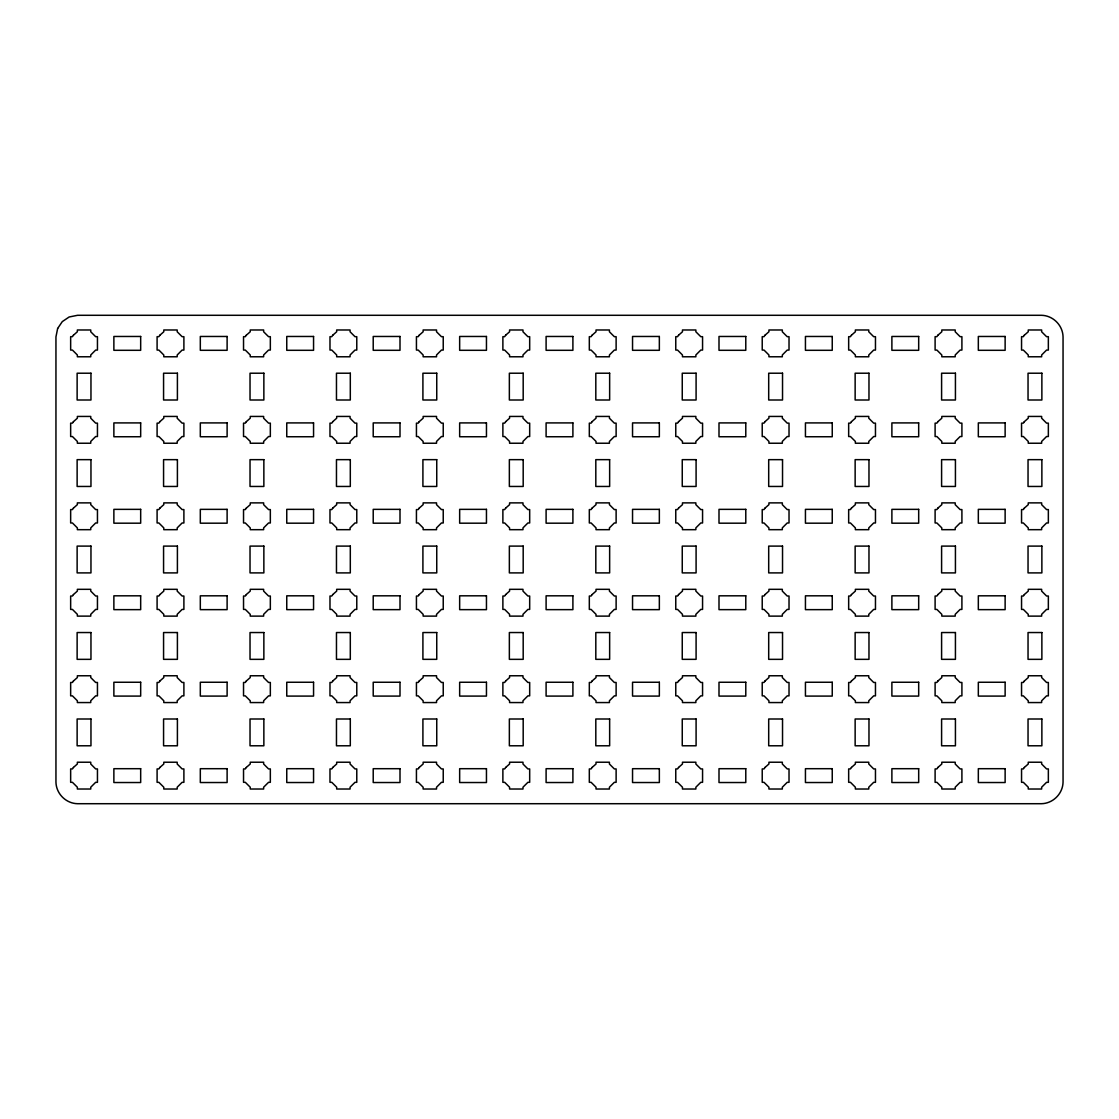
<?xml version="1.0" encoding="UTF-8"?>
<svg xmlns="http://www.w3.org/2000/svg" width="1119" height="1119" viewBox="0 0 1119 1119"><rect width="100%" height="100%" fill="white"/><g stroke="black" fill="none" stroke-linecap="round" stroke-linejoin="round"><path stroke-width="1.5" d="M57.642 328.482L55.95 336.903L55.95 782.097C56.174 793.721 65.937 803.484 77.561 803.708L1041.439 803.708C1053.063 803.484 1062.826 793.721 1063.05 782.097L1063.05 336.903C1062.826 325.279 1053.063 315.516 1041.439 315.292L77.561 315.292L69.154 316.985L62.286 321.615L57.642 328.482M73.42 335.224L72.441 336.679L70.651 336.679L70.651 350.079L72.441 350.079L77.351 354.989L77.351 356.779L90.751 356.779L90.751 354.989L95.647 350.079L97.451 350.079L97.451 336.679L95.647 336.679L90.751 331.783L90.751 329.979L77.351 329.979L77.351 331.783L73.42 335.224M73.42 421.667L72.441 423.136L70.651 423.136L70.651 436.536L72.441 436.536L77.351 441.432L77.351 443.236L90.751 443.236L90.751 441.432L95.647 436.536L97.451 436.536L97.451 423.136L95.647 423.136L90.751 418.226L90.751 416.436L77.351 416.436L77.351 418.226L73.42 421.667M159.863 335.224L158.884 336.679L157.094 336.679L157.094 350.079L158.884 350.079L163.794 354.989L163.794 356.779L177.194 356.779L177.194 354.989L182.103 350.079L183.894 350.079L183.894 336.679L182.103 336.679L177.194 331.783L177.194 329.979L163.794 329.979L163.794 331.783L159.863 335.224M73.42 508.124L72.441 509.579L70.651 509.579L70.651 522.979L72.441 522.979L77.351 527.888L77.351 529.679L90.751 529.679L90.751 527.888L95.647 522.979L97.451 522.979L97.451 509.579L95.647 509.579L90.751 504.669L90.751 502.879L77.351 502.879L77.351 504.669L73.42 508.124M159.863 421.667L158.884 423.136L157.094 423.136L157.094 436.536L158.884 436.536L163.794 441.432L163.794 443.236L177.194 443.236L177.194 441.432L182.103 436.536L183.894 436.536L183.894 423.136L182.103 423.136L177.194 418.226L177.194 416.436L163.794 416.436L163.794 418.226L159.863 421.667M246.306 335.224L245.327 336.679L243.536 336.679L243.536 350.079L245.327 350.079L250.236 354.989L250.236 356.779L263.636 356.779L263.636 354.989L268.546 350.079L270.336 350.079L270.336 336.679L268.546 336.679L263.636 331.783L263.636 329.979L250.236 329.979L250.236 331.783L246.306 335.224M73.42 594.567L72.441 596.021L70.651 596.021L70.651 609.421L72.441 609.421L77.351 614.331L77.351 616.121L90.751 616.121L90.751 614.331L95.647 609.421L97.451 609.421L97.451 596.021L95.647 596.021L90.751 591.112L90.751 589.321L77.351 589.321L77.351 591.112L73.42 594.567M159.863 508.124L158.884 509.579L157.094 509.579L157.094 522.979L158.884 522.979L163.794 527.888L163.794 529.679L177.194 529.679L177.194 527.888L182.103 522.979L183.894 522.979L183.894 509.579L182.103 509.579L177.194 504.669L177.194 502.879L163.794 502.879L163.794 504.669L159.863 508.124M246.306 421.667L245.327 423.136L243.536 423.136L243.536 436.536L245.327 436.536L250.236 441.432L250.236 443.236L263.636 443.236L263.636 441.432L268.546 436.536L270.336 436.536L270.336 423.136L268.546 423.136L263.636 418.226L263.636 416.436L250.236 416.436L250.236 418.226L246.306 421.667M73.42 681.009L72.441 682.464L70.651 682.464L70.651 695.864L72.441 695.864L77.351 700.774L77.351 702.564L90.751 702.564L90.751 700.774L95.647 695.864L97.451 695.864L97.451 682.464L95.647 682.464L90.751 677.568L90.751 675.764L77.351 675.764L77.351 677.568L73.42 681.009M332.749 335.224L331.783 336.679L329.979 336.679L329.979 350.079L331.783 350.079L336.679 354.989L336.679 356.779L350.079 356.779L350.079 354.989L354.989 350.079L356.779 350.079L356.779 336.679L354.989 336.679L350.079 331.783L350.079 329.979L336.679 329.979L336.679 331.783L332.749 335.224M159.863 594.567L158.884 596.021L157.094 596.021L157.094 609.421L158.884 609.421L163.794 614.331L163.794 616.121L177.194 616.121L177.194 614.331L182.103 609.421L183.894 609.421L183.894 596.021L182.103 596.021L177.194 591.112L177.194 589.321L163.794 589.321L163.794 591.112L159.863 594.567M246.306 508.124L245.327 509.579L243.536 509.579L243.536 522.979L245.327 522.979L250.236 527.888L250.236 529.679L263.636 529.679L263.636 527.888L268.546 522.979L270.336 522.979L270.336 509.579L268.546 509.579L263.636 504.669L263.636 502.879L250.236 502.879L250.236 504.669L246.306 508.124M73.42 767.452L72.441 768.921L70.651 768.921L70.651 782.321L72.441 782.321L77.351 787.216L77.351 789.021L90.751 789.021L90.751 787.216L95.647 782.321L97.451 782.321L97.451 768.921L95.647 768.921L90.751 764.011L90.751 762.221L77.351 762.221L77.351 764.011L73.42 767.452M332.749 421.667L331.783 423.136L329.979 423.136L329.979 436.536L331.783 436.536L336.679 441.432L336.679 443.236L350.079 443.236L350.079 441.432L354.989 436.536L356.779 436.536L356.779 423.136L354.989 423.136L350.079 418.226L350.079 416.436L336.679 416.436L336.679 418.226L332.749 421.667M159.863 681.009L158.884 682.464L157.094 682.464L157.094 695.864L158.884 695.864L163.794 700.774L163.794 702.564L177.194 702.564L177.194 700.774L182.103 695.864L183.894 695.864L183.894 682.464L182.103 682.464L177.194 677.568L177.194 675.764L163.794 675.764L163.794 677.568L159.863 681.009M419.205 335.224L418.226 336.679L416.436 336.679L416.436 350.079L418.226 350.079L423.136 354.989L423.136 356.779L436.536 356.779L436.536 354.989L441.432 350.079L443.236 350.079L443.236 336.679L441.432 336.679L436.536 331.783L436.536 329.979L423.136 329.979L423.136 331.783L419.205 335.224M246.306 594.567L245.327 596.021L243.536 596.021L243.536 609.421L245.327 609.421L250.236 614.331L250.236 616.121L263.636 616.121L263.636 614.331L268.546 609.421L270.336 609.421L270.336 596.021L268.546 596.021L263.636 591.112L263.636 589.321L250.236 589.321L250.236 591.112L246.306 594.567M332.749 508.124L331.783 509.579L329.979 509.579L329.979 522.979L331.783 522.979L336.679 527.888L336.679 529.679L350.079 529.679L350.079 527.888L354.989 522.979L356.779 522.979L356.779 509.579L354.989 509.579L350.079 504.669L350.079 502.879L336.679 502.879L336.679 504.669L332.749 508.124M159.863 767.452L158.884 768.921L157.094 768.921L157.094 782.321L158.884 782.321L163.794 787.216L163.794 789.021L177.194 789.021L177.194 787.216L182.103 782.321L183.894 782.321L183.894 768.921L182.103 768.921L177.194 764.011L177.194 762.221L163.794 762.221L163.794 764.011L159.863 767.452M419.205 421.667L418.226 423.136L416.436 423.136L416.436 436.536L418.226 436.536L423.136 441.432L423.136 443.236L436.536 443.236L436.536 441.432L441.432 436.536L443.236 436.536L443.236 423.136L441.432 423.136L436.536 418.226L436.536 416.436L423.136 416.436L423.136 418.226L419.205 421.667M246.306 681.009L245.327 682.464L243.536 682.464L243.536 695.864L245.327 695.864L250.236 700.774L250.236 702.564L263.636 702.564L263.636 700.774L268.546 695.864L270.336 695.864L270.336 682.464L268.546 682.464L263.636 677.568L263.636 675.764L250.236 675.764L250.236 677.568L246.306 681.009M505.648 335.224L504.669 336.679L502.879 336.679L502.879 350.079L504.669 350.079L509.579 354.989L509.579 356.779L522.979 356.779L522.979 354.989L527.888 350.079L529.679 350.079L529.679 336.679L527.888 336.679L522.979 331.783L522.979 329.979L509.579 329.979L509.579 331.783L505.648 335.224M332.749 594.567L331.783 596.021L329.979 596.021L329.979 609.421L331.783 609.421L336.679 614.331L336.679 616.121L350.079 616.121L350.079 614.331L354.989 609.421L356.779 609.421L356.779 596.021L354.989 596.021L350.079 591.112L350.079 589.321L336.679 589.321L336.679 591.112L332.749 594.567M419.205 508.124L418.226 509.579L416.436 509.579L416.436 522.979L418.226 522.979L423.136 527.888L423.136 529.679L436.536 529.679L436.536 527.888L441.432 522.979L443.236 522.979L443.236 509.579L441.432 509.579L436.536 504.669L436.536 502.879L423.136 502.879L423.136 504.669L419.205 508.124M246.306 767.452L245.327 768.921L243.536 768.921L243.536 782.321L245.327 782.321L250.236 787.216L250.236 789.021L263.636 789.021L263.636 787.216L268.546 782.321L270.336 782.321L270.336 768.921L268.546 768.921L263.636 764.011L263.636 762.221L250.236 762.221L250.236 764.011L246.306 767.452M505.648 421.667L504.669 423.136L502.879 423.136L502.879 436.536L504.669 436.536L509.579 441.432L509.579 443.236L522.979 443.236L522.979 441.432L527.888 436.536L529.679 436.536L529.679 423.136L527.888 423.136L522.979 418.226L522.979 416.436L509.579 416.436L509.579 418.226L505.648 421.667M332.749 681.009L331.783 682.464L329.979 682.464L329.979 695.864L331.783 695.864L336.679 700.774L336.679 702.564L350.079 702.564L350.079 700.774L354.989 695.864L356.779 695.864L356.779 682.464L354.989 682.464L350.079 677.568L350.079 675.764L336.679 675.764L336.679 677.568L332.749 681.009M592.091 335.224L591.112 336.679L589.321 336.679L589.321 350.079L591.112 350.079L596.021 354.989L596.021 356.779L609.421 356.779L609.421 354.989L614.331 350.079L616.121 350.079L616.121 336.679L614.331 336.679L609.421 331.783L609.421 329.979L596.021 329.979L596.021 331.783L592.091 335.224M419.205 594.567L418.226 596.021L416.436 596.021L416.436 609.421L418.226 609.421L423.136 614.331L423.136 616.121L436.536 616.121L436.536 614.331L441.432 609.421L443.236 609.421L443.236 596.021L441.432 596.021L436.536 591.112L436.536 589.321L423.136 589.321L423.136 591.112L419.205 594.567M505.648 508.124L504.669 509.579L502.879 509.579L502.879 522.979L504.669 522.979L509.579 527.888L509.579 529.679L522.979 529.679L522.979 527.888L527.888 522.979L529.679 522.979L529.679 509.579L527.888 509.579L522.979 504.669L522.979 502.879L509.579 502.879L509.579 504.669L505.648 508.124M332.749 767.452L331.783 768.921L329.979 768.921L329.979 782.321L331.783 782.321L336.679 787.216L336.679 789.021L350.079 789.021L350.079 787.216L354.989 782.321L356.779 782.321L356.779 768.921L354.989 768.921L350.079 764.011L350.079 762.221L336.679 762.221L336.679 764.011L332.749 767.452M592.091 421.667L591.112 423.136L589.321 423.136L589.321 436.536L591.112 436.536L596.021 441.432L596.021 443.236L609.421 443.236L609.421 441.432L614.331 436.536L616.121 436.536L616.121 423.136L614.331 423.136L609.421 418.226L609.421 416.436L596.021 416.436L596.021 418.226L592.091 421.667M419.205 681.009L418.226 682.464L416.436 682.464L416.436 695.864L418.226 695.864L423.136 700.774L423.136 702.564L436.536 702.564L436.536 700.774L441.432 695.864L443.236 695.864L443.236 682.464L441.432 682.464L436.536 677.568L436.536 675.764L423.136 675.764L423.136 677.568L419.205 681.009M678.548 335.224L677.568 336.679L675.764 336.679L675.764 350.079L677.568 350.079L682.464 354.989L682.464 356.779L695.864 356.779L695.864 354.989L700.774 350.079L702.564 350.079L702.564 336.679L700.774 336.679L695.864 331.783L695.864 329.979L682.464 329.979L682.464 331.783L678.548 335.224M505.648 594.567L504.669 596.021L502.879 596.021L502.879 609.421L504.669 609.421L509.579 614.331L509.579 616.121L522.979 616.121L522.979 614.331L527.888 609.421L529.679 609.421L529.679 596.021L527.888 596.021L522.979 591.112L522.979 589.321L509.579 589.321L509.579 591.112L505.648 594.567M592.091 508.124L591.112 509.579L589.321 509.579L589.321 522.979L591.112 522.979L596.021 527.888L596.021 529.679L609.421 529.679L609.421 527.888L614.331 522.979L616.121 522.979L616.121 509.579L614.331 509.579L609.421 504.669L609.421 502.879L596.021 502.879L596.021 504.669L592.091 508.124M419.205 767.452L418.226 768.921L416.436 768.921L416.436 782.321L418.226 782.321L423.136 787.216L423.136 789.021L436.536 789.021L436.536 787.216L441.432 782.321L443.236 782.321L443.236 768.921L441.432 768.921L436.536 764.011L436.536 762.221L423.136 762.221L423.136 764.011L419.205 767.452M678.548 421.667L677.568 423.136L675.764 423.136L675.764 436.536L677.568 436.536L682.464 441.432L682.464 443.236L695.864 443.236L695.864 441.432L700.774 436.536L702.564 436.536L702.564 423.136L700.774 423.136L695.864 418.226L695.864 416.436L682.464 416.436L682.464 418.226L678.548 421.667M505.648 681.009L504.669 682.464L502.879 682.464L502.879 695.864L504.669 695.864L509.579 700.774L509.579 702.564L522.979 702.564L522.979 700.774L527.888 695.864L529.679 695.864L529.679 682.464L527.888 682.464L522.979 677.568L522.979 675.764L509.579 675.764L509.579 677.568L505.648 681.009M764.99 335.224L764.011 336.679L762.221 336.679L762.221 350.079L764.011 350.079L768.921 354.989L768.921 356.779L782.321 356.779L782.321 354.989L787.216 350.079L789.021 350.079L789.021 336.679L787.216 336.679L782.321 331.783L782.321 329.979L768.921 329.979L768.921 331.783L764.99 335.224M592.091 594.567L591.112 596.021L589.321 596.021L589.321 609.421L591.112 609.421L596.021 614.331L596.021 616.121L609.421 616.121L609.421 614.331L614.331 609.421L616.121 609.421L616.121 596.021L614.331 596.021L609.421 591.112L609.421 589.321L596.021 589.321L596.021 591.112L592.091 594.567M678.548 508.124L677.568 509.579L675.764 509.579L675.764 522.979L677.568 522.979L682.464 527.888L682.464 529.679L695.864 529.679L695.864 527.888L700.774 522.979L702.564 522.979L702.564 509.579L700.774 509.579L695.864 504.669L695.864 502.879L682.464 502.879L682.464 504.669L678.548 508.124M505.648 767.452L504.669 768.921L502.879 768.921L502.879 782.321L504.669 782.321L509.579 787.216L509.579 789.021L522.979 789.021L522.979 787.216L527.888 782.321L529.679 782.321L529.679 768.921L527.888 768.921L522.979 764.011L522.979 762.221L509.579 762.221L509.579 764.011L505.648 767.452M764.99 421.667L764.011 423.136L762.221 423.136L762.221 436.536L764.011 436.536L768.921 441.432L768.921 443.236L782.321 443.236L782.321 441.432L787.216 436.536L789.021 436.536L789.021 423.136L787.216 423.136L782.321 418.226L782.321 416.436L768.921 416.436L768.921 418.226L764.99 421.667M592.091 681.009L591.112 682.464L589.321 682.464L589.321 695.864L591.112 695.864L596.021 700.774L596.021 702.564L609.421 702.564L609.421 700.774L614.331 695.864L616.121 695.864L616.121 682.464L614.331 682.464L609.421 677.568L609.421 675.764L596.021 675.764L596.021 677.568L592.091 681.009M851.433 335.224L850.454 336.679L848.664 336.679L848.664 350.079L850.454 350.079L855.364 354.989L855.364 356.779L868.764 356.779L868.764 354.989L873.673 350.079L875.464 350.079L875.464 336.679L873.673 336.679L868.764 331.783L868.764 329.979L855.364 329.979L855.364 331.783L851.433 335.224M678.548 594.567L677.568 596.021L675.764 596.021L675.764 609.421L677.568 609.421L682.464 614.331L682.464 616.121L695.864 616.121L695.864 614.331L700.774 609.421L702.564 609.421L702.564 596.021L700.774 596.021L695.864 591.112L695.864 589.321L682.464 589.321L682.464 591.112L678.548 594.567M764.99 508.124L764.011 509.579L762.221 509.579L762.221 522.979L764.011 522.979L768.921 527.888L768.921 529.679L782.321 529.679L782.321 527.888L787.216 522.979L789.021 522.979L789.021 509.579L787.216 509.579L782.321 504.669L782.321 502.879L768.921 502.879L768.921 504.669L764.99 508.124M592.091 767.452L591.112 768.921L589.321 768.921L589.321 782.321L591.112 782.321L596.021 787.216L596.021 789.021L609.421 789.021L609.421 787.216L614.331 782.321L616.121 782.321L616.121 768.921L614.331 768.921L609.421 764.011L609.421 762.221L596.021 762.221L596.021 764.011L592.091 767.452M851.433 421.667L850.454 423.136L848.664 423.136L848.664 436.536L850.454 436.536L855.364 441.432L855.364 443.236L868.764 443.236L868.764 441.432L873.673 436.536L875.464 436.536L875.464 423.136L873.673 423.136L868.764 418.226L868.764 416.436L855.364 416.436L855.364 418.226L851.433 421.667M678.548 681.009L677.568 682.464L675.764 682.464L675.764 695.864L677.568 695.864L682.464 700.774L682.464 702.564L695.864 702.564L695.864 700.774L700.774 695.864L702.564 695.864L702.564 682.464L700.774 682.464L695.864 677.568L695.864 675.764L682.464 675.764L682.464 677.568L678.548 681.009M937.876 335.224L936.897 336.679L935.106 336.679L935.106 350.079L936.897 350.079L941.806 354.989L941.806 356.779L955.206 356.779L955.206 354.989L960.116 350.079L961.906 350.079L961.906 336.679L960.116 336.679L955.206 331.783L955.206 329.979L941.806 329.979L941.806 331.783L937.876 335.224M764.99 594.567L764.011 596.021L762.221 596.021L762.221 609.421L764.011 609.421L768.921 614.331L768.921 616.121L782.321 616.121L782.321 614.331L787.216 609.421L789.021 609.421L789.021 596.021L787.216 596.021L782.321 591.112L782.321 589.321L768.921 589.321L768.921 591.112L764.99 594.567M851.433 508.124L850.454 509.579L848.664 509.579L848.664 522.979L850.454 522.979L855.364 527.888L855.364 529.679L868.764 529.679L868.764 527.888L873.673 522.979L875.464 522.979L875.464 509.579L873.673 509.579L868.764 504.669L868.764 502.879L855.364 502.879L855.364 504.669L851.433 508.124M678.548 767.452L677.568 768.921L675.764 768.921L675.764 782.321L677.568 782.321L682.464 787.216L682.464 789.021L695.864 789.021L695.864 787.216L700.774 782.321L702.564 782.321L702.564 768.921L700.774 768.921L695.864 764.011L695.864 762.221L682.464 762.221L682.464 764.011L678.548 767.452M937.876 421.667L936.897 423.136L935.106 423.136L935.106 436.536L936.897 436.536L941.806 441.432L941.806 443.236L955.206 443.236L955.206 441.432L960.116 436.536L961.906 436.536L961.906 423.136L960.116 423.136L955.206 418.226L955.206 416.436L941.806 416.436L941.806 418.226L937.876 421.667M764.99 681.009L764.011 682.464L762.221 682.464L762.221 695.864L764.011 695.864L768.921 700.774L768.921 702.564L782.321 702.564L782.321 700.774L787.216 695.864L789.021 695.864L789.021 682.464L787.216 682.464L782.321 677.568L782.321 675.764L768.921 675.764L768.921 677.568L764.99 681.009M1024.333 335.224L1023.353 336.679L1021.549 336.679L1021.549 350.079L1023.353 350.079L1028.249 354.989L1028.249 356.779L1041.649 356.779L1041.649 354.989L1046.559 350.079L1048.349 350.079L1048.349 336.679L1046.559 336.679L1041.649 331.783L1041.649 329.979L1028.249 329.979L1028.249 331.783L1024.333 335.224M851.433 594.567L850.454 596.021L848.664 596.021L848.664 609.421L850.454 609.421L855.364 614.331L855.364 616.121L868.764 616.121L868.764 614.331L873.673 609.421L875.464 609.421L875.464 596.021L873.673 596.021L868.764 591.112L868.764 589.321L855.364 589.321L855.364 591.112L851.433 594.567M937.876 508.124L936.897 509.579L935.106 509.579L935.106 522.979L936.897 522.979L941.806 527.888L941.806 529.679L955.206 529.679L955.206 527.888L960.116 522.979L961.906 522.979L961.906 509.579L960.116 509.579L955.206 504.669L955.206 502.879L941.806 502.879L941.806 504.669L937.876 508.124M764.99 767.452L764.011 768.921L762.221 768.921L762.221 782.321L764.011 782.321L768.921 787.216L768.921 789.021L782.321 789.021L782.321 787.216L787.216 782.321L789.021 782.321L789.021 768.921L787.216 768.921L782.321 764.011L782.321 762.221L768.921 762.221L768.921 764.011L764.99 767.452M1024.333 421.667L1023.353 423.136L1021.549 423.136L1021.549 436.536L1023.353 436.536L1028.249 441.432L1028.249 443.236L1041.649 443.236L1041.649 441.432L1046.559 436.536L1048.349 436.536L1048.349 423.136L1046.559 423.136L1041.649 418.226L1041.649 416.436L1028.249 416.436L1028.249 418.226L1024.333 421.667M851.433 681.009L850.454 682.464L848.664 682.464L848.664 695.864L850.454 695.864L855.364 700.774L855.364 702.564L868.764 702.564L868.764 700.774L873.673 695.864L875.464 695.864L875.464 682.464L873.673 682.464L868.764 677.568L868.764 675.764L855.364 675.764L855.364 677.568L851.433 681.009M937.876 594.567L936.897 596.021L935.106 596.021L935.106 609.421L936.897 609.421L941.806 614.331L941.806 616.121L955.206 616.121L955.206 614.331L960.116 609.421L961.906 609.421L961.906 596.021L960.116 596.021L955.206 591.112L955.206 589.321L941.806 589.321L941.806 591.112L937.876 594.567M1024.333 508.124L1023.353 509.579L1021.549 509.579L1021.549 522.979L1023.353 522.979L1028.249 527.888L1028.249 529.679L1041.649 529.679L1041.649 527.888L1046.559 522.979L1048.349 522.979L1048.349 509.579L1046.559 509.579L1041.649 504.669L1041.649 502.879L1028.249 502.879L1028.249 504.669L1024.333 508.124M851.433 767.452L850.454 768.921L848.664 768.921L848.664 782.321L850.454 782.321L855.364 787.216L855.364 789.021L868.764 789.021L868.764 787.216L873.673 782.321L875.464 782.321L875.464 768.921L873.673 768.921L868.764 764.011L868.764 762.221L855.364 762.221L855.364 764.011L851.433 767.452M937.876 681.009L936.897 682.464L935.106 682.464L935.106 695.864L936.897 695.864L941.806 700.774L941.806 702.564L955.206 702.564L955.206 700.774L960.116 695.864L961.906 695.864L961.906 682.464L960.116 682.464L955.206 677.568L955.206 675.764L941.806 675.764L941.806 677.568L937.876 681.009M1024.333 594.567L1023.353 596.021L1021.549 596.021L1021.549 609.421L1023.353 609.421L1028.249 614.331L1028.249 616.121L1041.649 616.121L1041.649 614.331L1046.559 609.421L1048.349 609.421L1048.349 596.021L1046.559 596.021L1041.649 591.112L1041.649 589.321L1028.249 589.321L1028.249 591.112L1024.333 594.567M937.876 767.452L936.897 768.921L935.106 768.921L935.106 782.321L936.897 782.321L941.806 787.216L941.806 789.021L955.206 789.021L955.206 787.216L960.116 782.321L961.906 782.321L961.906 768.921L960.116 768.921L955.206 764.011L955.206 762.221L941.806 762.221L941.806 764.011L937.876 767.452M1024.333 681.009L1023.353 682.464L1021.549 682.464L1021.549 695.864L1023.353 695.864L1028.249 700.774L1028.249 702.564L1041.649 702.564L1041.649 700.774L1046.559 695.864L1048.349 695.864L1048.349 682.464L1046.559 682.464L1041.649 677.568L1041.649 675.764L1028.249 675.764L1028.249 677.568L1024.333 681.009M1024.333 767.452L1023.353 768.921L1021.549 768.921L1021.549 782.321L1023.353 782.321L1028.249 787.216L1028.249 789.021L1041.649 789.021L1041.649 787.216L1046.559 782.321L1048.349 782.321L1048.349 768.921L1046.559 768.921L1041.649 764.011L1041.649 762.221L1028.249 762.221L1028.249 764.011L1024.333 767.452M140.672 336.469L113.872 336.469L113.872 350.303L140.672 350.303L140.672 336.469M227.115 336.469L200.315 336.469L200.315 350.303L227.115 350.303L227.115 336.469M313.558 336.469L286.758 336.469L286.758 350.303L313.558 350.303L313.558 336.469M400.001 336.469L373.214 336.469L373.214 350.303L400.001 350.303L400.001 336.469M486.457 336.469L459.657 336.469L459.657 350.303L486.457 350.303L486.457 336.469M572.9 336.469L546.1 336.469L546.1 350.303L572.9 350.303L572.9 336.469M659.343 336.469L632.543 336.469L632.543 350.303L659.343 350.303L659.343 336.469M745.786 336.469L718.999 336.469L718.999 350.303L745.786 350.303L745.786 336.469M832.242 336.469L805.442 336.469L805.442 350.303L832.242 350.303L832.242 336.469M918.685 336.469L891.885 336.469L891.885 350.303L918.685 350.303L918.685 336.469M1005.128 336.469L978.328 336.469L978.328 350.303L1005.128 350.303L1005.128 336.469M90.961 373.214L77.127 373.214L77.127 400.001L90.961 400.001L90.961 373.214M177.403 373.214L163.57 373.214L163.57 400.001L177.403 400.001L177.403 373.214M263.86 373.214L250.027 373.214L250.027 400.001L263.86 400.001L263.86 373.214M350.303 373.214L336.469 373.214L336.469 400.001L350.303 400.001L350.303 373.214M436.746 373.214L422.912 373.214L422.912 400.001L436.746 400.001L436.746 373.214M523.188 373.214L509.355 373.214L509.355 400.001L523.188 400.001L523.188 373.214M609.645 373.214L595.812 373.214L595.812 400.001L609.645 400.001L609.645 373.214M696.088 373.214L682.254 373.214L682.254 400.001L696.088 400.001L696.088 373.214M782.531 373.214L768.697 373.214L768.697 400.001L782.531 400.001L782.531 373.214M868.973 373.214L855.14 373.214L855.14 400.001L868.973 400.001L868.973 373.214M955.43 373.214L941.597 373.214L941.597 400.001L955.43 400.001L955.43 373.214M1041.873 373.214L1028.039 373.214L1028.039 400.001L1041.873 400.001L1041.873 373.214M140.672 422.912L113.872 422.912L113.872 436.746L140.672 436.746L140.672 422.912M227.115 422.912L200.315 422.912L200.315 436.746L227.115 436.746L227.115 422.912M313.558 422.912L286.758 422.912L286.758 436.746L313.558 436.746L313.558 422.912M400.001 422.912L373.214 422.912L373.214 436.746L400.001 436.746L400.001 422.912M486.457 422.912L459.657 422.912L459.657 436.746L486.457 436.746L486.457 422.912M572.9 422.912L546.1 422.912L546.1 436.746L572.9 436.746L572.9 422.912M659.343 422.912L632.543 422.912L632.543 436.746L659.343 436.746L659.343 422.912M745.786 422.912L718.999 422.912L718.999 436.746L745.786 436.746L745.786 422.912M832.242 422.912L805.442 422.912L805.442 436.746L832.242 436.746L832.242 422.912M918.685 422.912L891.885 422.912L891.885 436.746L918.685 436.746L918.685 422.912M1005.128 422.912L978.328 422.912L978.328 436.746L1005.128 436.746L1005.128 422.912M90.961 459.657L77.127 459.657L77.127 486.457L90.961 486.457L90.961 459.657M177.403 459.657L163.57 459.657L163.57 486.457L177.403 486.457L177.403 459.657M263.86 459.657L250.027 459.657L250.027 486.457L263.86 486.457L263.86 459.657M350.303 459.657L336.469 459.657L336.469 486.457L350.303 486.457L350.303 459.657M436.746 459.657L422.912 459.657L422.912 486.457L436.746 486.457L436.746 459.657M523.188 459.657L509.355 459.657L509.355 486.457L523.188 486.457L523.188 459.657M609.645 459.657L595.812 459.657L595.812 486.457L609.645 486.457L609.645 459.657M696.088 459.657L682.254 459.657L682.254 486.457L696.088 486.457L696.088 459.657M782.531 459.657L768.697 459.657L768.697 486.457L782.531 486.457L782.531 459.657M868.973 459.657L855.14 459.657L855.14 486.457L868.973 486.457L868.973 459.657M955.43 459.657L941.597 459.657L941.597 486.457L955.43 486.457L955.43 459.657M1041.873 459.657L1028.039 459.657L1028.039 486.457L1041.873 486.457L1041.873 459.657M140.672 509.355L113.872 509.355L113.872 523.188L140.672 523.188L140.672 509.355M227.115 509.355L200.315 509.355L200.315 523.188L227.115 523.188L227.115 509.355M313.558 509.355L286.758 509.355L286.758 523.188L313.558 523.188L313.558 509.355M400.001 509.355L373.214 509.355L373.214 523.188L400.001 523.188L400.001 509.355M486.457 509.355L459.657 509.355L459.657 523.188L486.457 523.188L486.457 509.355M572.9 509.355L546.1 509.355L546.1 523.188L572.9 523.188L572.9 509.355M659.343 509.355L632.543 509.355L632.543 523.188L659.343 523.188L659.343 509.355M745.786 509.355L718.999 509.355L718.999 523.188L745.786 523.188L745.786 509.355M832.242 509.355L805.442 509.355L805.442 523.188L832.242 523.188L832.242 509.355M918.685 509.355L891.885 509.355L891.885 523.188L918.685 523.188L918.685 509.355M1005.128 509.355L978.328 509.355L978.328 523.188L1005.128 523.188L1005.128 509.355M90.961 546.1L77.127 546.1L77.127 572.9L90.961 572.9L90.961 546.1M177.403 546.1L163.57 546.1L163.57 572.9L177.403 572.9L177.403 546.1M263.86 546.1L250.027 546.1L250.027 572.9L263.86 572.9L263.86 546.1M350.303 546.1L336.469 546.1L336.469 572.9L350.303 572.9L350.303 546.1M436.746 546.1L422.912 546.1L422.912 572.9L436.746 572.9L436.746 546.1M523.188 546.1L509.355 546.1L509.355 572.9L523.188 572.9L523.188 546.1M609.645 546.1L595.812 546.1L595.812 572.9L609.645 572.9L609.645 546.1M696.088 546.1L682.254 546.1L682.254 572.9L696.088 572.9L696.088 546.1M782.531 546.1L768.697 546.1L768.697 572.9L782.531 572.9L782.531 546.1M868.973 546.1L855.14 546.1L855.14 572.9L868.973 572.9L868.973 546.1M955.43 546.1L941.597 546.1L941.597 572.9L955.43 572.9L955.43 546.1M1041.873 546.1L1028.039 546.1L1028.039 572.9L1041.873 572.9L1041.873 546.1M140.672 595.812L113.872 595.812L113.872 609.645L140.672 609.645L140.672 595.812M227.115 595.812L200.315 595.812L200.315 609.645L227.115 609.645L227.115 595.812M313.558 595.812L286.758 595.812L286.758 609.645L313.558 609.645L313.558 595.812M400.001 595.812L373.214 595.812L373.214 609.645L400.001 609.645L400.001 595.812M486.457 595.812L459.657 595.812L459.657 609.645L486.457 609.645L486.457 595.812M572.9 595.812L546.1 595.812L546.1 609.645L572.9 609.645L572.9 595.812M659.343 595.812L632.543 595.812L632.543 609.645L659.343 609.645L659.343 595.812M745.786 595.812L718.999 595.812L718.999 609.645L745.786 609.645L745.786 595.812M832.242 595.812L805.442 595.812L805.442 609.645L832.242 609.645L832.242 595.812M918.685 595.812L891.885 595.812L891.885 609.645L918.685 609.645L918.685 595.812M1005.128 595.812L978.328 595.812L978.328 609.645L1005.128 609.645L1005.128 595.812M90.961 632.543L77.127 632.543L77.127 659.343L90.961 659.343L90.961 632.543M177.403 632.543L163.57 632.543L163.57 659.343L177.403 659.343L177.403 632.543M263.86 632.543L250.027 632.543L250.027 659.343L263.86 659.343L263.86 632.543M350.303 632.543L336.469 632.543L336.469 659.343L350.303 659.343L350.303 632.543M436.746 632.543L422.912 632.543L422.912 659.343L436.746 659.343L436.746 632.543M523.188 632.543L509.355 632.543L509.355 659.343L523.188 659.343L523.188 632.543M609.645 632.543L595.812 632.543L595.812 659.343L609.645 659.343L609.645 632.543M696.088 632.543L682.254 632.543L682.254 659.343L696.088 659.343L696.088 632.543M782.531 632.543L768.697 632.543L768.697 659.343L782.531 659.343L782.531 632.543M868.973 632.543L855.14 632.543L855.14 659.343L868.973 659.343L868.973 632.543M955.43 632.543L941.597 632.543L941.597 659.343L955.43 659.343L955.43 632.543M1041.873 632.543L1028.039 632.543L1028.039 659.343L1041.873 659.343L1041.873 632.543M140.672 682.254L113.872 682.254L113.872 696.088L140.672 696.088L140.672 682.254M227.115 682.254L200.315 682.254L200.315 696.088L227.115 696.088L227.115 682.254M313.558 682.254L286.758 682.254L286.758 696.088L313.558 696.088L313.558 682.254M400.001 682.254L373.214 682.254L373.214 696.088L400.001 696.088L400.001 682.254M486.457 682.254L459.657 682.254L459.657 696.088L486.457 696.088L486.457 682.254M572.9 682.254L546.1 682.254L546.1 696.088L572.9 696.088L572.9 682.254M659.343 682.254L632.543 682.254L632.543 696.088L659.343 696.088L659.343 682.254M745.786 682.254L718.999 682.254L718.999 696.088L745.786 696.088L745.786 682.254M832.242 682.254L805.442 682.254L805.442 696.088L832.242 696.088L832.242 682.254M918.685 682.254L891.885 682.254L891.885 696.088L918.685 696.088L918.685 682.254M1005.128 682.254L978.328 682.254L978.328 696.088L1005.128 696.088L1005.128 682.254M90.961 718.999L77.127 718.999L77.127 745.786L90.961 745.786L90.961 718.999M177.403 718.999L163.57 718.999L163.57 745.786L177.403 745.786L177.403 718.999M263.86 718.999L250.027 718.999L250.027 745.786L263.86 745.786L263.86 718.999M350.303 718.999L336.469 718.999L336.469 745.786L350.303 745.786L350.303 718.999M436.746 718.999L422.912 718.999L422.912 745.786L436.746 745.786L436.746 718.999M523.188 718.999L509.355 718.999L509.355 745.786L523.188 745.786L523.188 718.999M609.645 718.999L595.812 718.999L595.812 745.786L609.645 745.786L609.645 718.999M696.088 718.999L682.254 718.999L682.254 745.786L696.088 745.786L696.088 718.999M782.531 718.999L768.697 718.999L768.697 745.786L782.531 745.786L782.531 718.999M868.973 718.999L855.14 718.999L855.14 745.786L868.973 745.786L868.973 718.999M955.43 718.999L941.597 718.999L941.597 745.786L955.43 745.786L955.43 718.999M1041.873 718.999L1028.039 718.999L1028.039 745.786L1041.873 745.786L1041.873 718.999M140.672 768.697L113.872 768.697L113.872 782.531L140.672 782.531L140.672 768.697M227.115 768.697L200.315 768.697L200.315 782.531L227.115 782.531L227.115 768.697M313.558 768.697L286.758 768.697L286.758 782.531L313.558 782.531L313.558 768.697M400.001 768.697L373.214 768.697L373.214 782.531L400.001 782.531L400.001 768.697M486.457 768.697L459.657 768.697L459.657 782.531L486.457 782.531L486.457 768.697M572.9 768.697L546.1 768.697L546.1 782.531L572.9 782.531L572.9 768.697M659.343 768.697L632.543 768.697L632.543 782.531L659.343 782.531L659.343 768.697M745.786 768.697L718.999 768.697L718.999 782.531L745.786 782.531L745.786 768.697M832.242 768.697L805.442 768.697L805.442 782.531L832.242 782.531L832.242 768.697M918.685 768.697L891.885 768.697L891.885 782.531L918.685 782.531L918.685 768.697M1005.128 768.697L978.328 768.697L978.328 782.531L1005.128 782.531L1005.128 768.697"/></g></svg>
